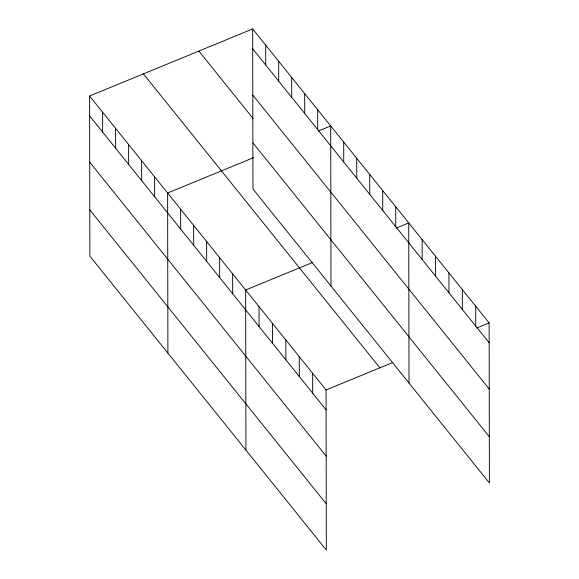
<?xml version="1.0" encoding="UTF-8"?>
<svg xmlns="http://www.w3.org/2000/svg" width="579" height="579" viewBox="0 0 579 579"><rect width="100%" height="100%" fill="white"/><g stroke="black" fill="none" stroke-linecap="round" stroke-linejoin="round"><path stroke-width="0.87" d="M89.593 96.013L326.049 389.949L326.324 550.05L89.868 256.113L89.593 96.013L252.676 28.95L489.132 322.887L489.407 482.987L252.951 189.051L252.676 28.95M253.58 157.662L167.62 193.01L167.903 353.11M318.472 130.977L330.703 125.947L330.985 286.048M312.327 262.591L245.655 290.007L245.93 450.115M396.499 227.974L408.731 222.944L409.013 383.052M326.049 389.949L392.721 362.534M476.901 327.917L489.132 322.887M252.705 48.846L489.161 342.782M252.791 95.115L489.248 389.052M198.858 51.082L253.139 118.557M252.871 142.781L489.327 436.718M143.411 73.88L379.867 367.817M89.629 115.909L326.086 409.845M89.709 162.178L326.165 456.114M89.788 209.844L326.245 503.781M475.728 306.226L475.764 326.122M462.331 289.572L462.368 309.468M448.935 272.919L448.964 292.815M435.531 256.258L435.567 276.154M422.134 239.605L422.171 259.501M395.732 206.783L395.761 226.678M382.726 190.614L382.755 210.51M369.72 174.445L369.757 194.341M356.715 158.284L356.751 178.18M343.709 142.116L343.745 162.011M317.697 109.786L317.733 129.674M312.646 373.289L312.682 393.184M304.692 93.617L304.728 113.513M299.249 356.635L299.285 376.531M291.686 77.448L291.722 97.344M285.852 339.982L285.888 359.877M278.68 61.28L278.716 81.176M272.448 323.321L272.485 343.217M265.681 45.119L265.71 65.014M259.052 306.667L259.088 326.563M232.649 273.845L232.686 293.741M219.644 257.677L219.68 277.573M206.638 241.508L206.674 261.404M193.632 225.347L193.668 245.235M180.626 209.178L180.662 229.074M154.615 176.848L154.651 196.737M141.609 160.68L141.645 180.576M128.61 144.511L128.639 164.407M115.605 128.343L115.634 148.238M102.599 112.181L102.635 132.077"/></g></svg>
